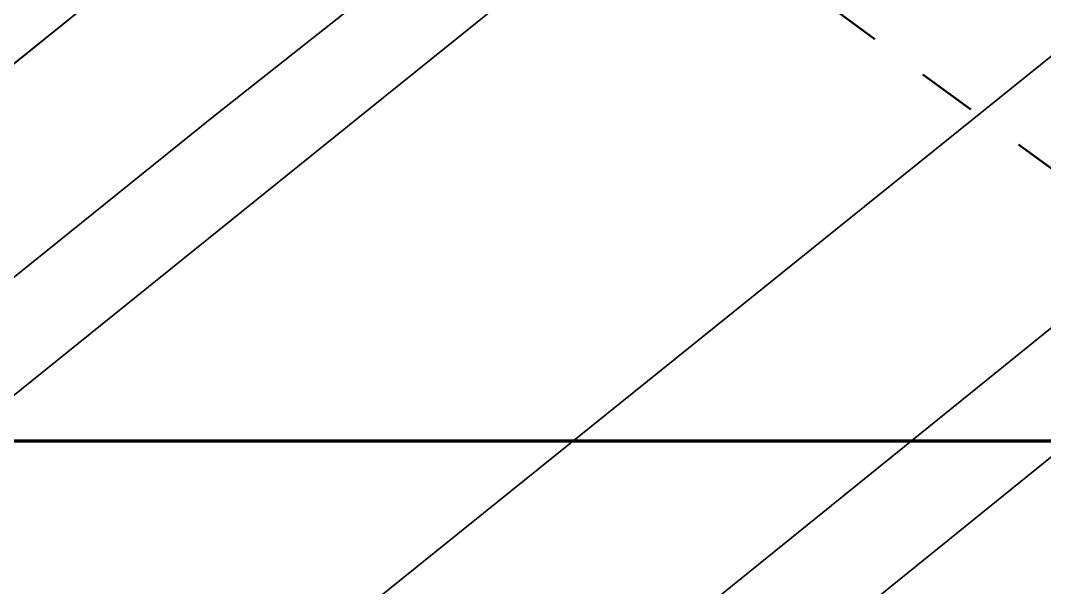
# Model space of a CAD drawing. Header units: metres. Extents: x 7542702 to 7555152, y 5804026 to 5815503.
# Drawn here: x 7544798.7 to 7544971.3, y 5808413.2 to 5808508.8 of the extents above; entities that cross this region are included whole.
import ezdxf

# ---------------------------------------------------------------- set-up
doc = ezdxf.new("R2010")
doc.units = ezdxf.units.M
doc.linetypes.add('4002', pattern=[2, 1, -1])
doc.layers.add('!trafo', color=6, linetype='4002', lineweight=50)
doc.layers.add('Dzialki', color=165, linetype='Continuous')

msp = doc.modelspace()

# ---------------------------------------------------------------- linework, layer by layer
at = {"layer": '!trafo', "ltscale": 10}
msp.add_lwpolyline([(7544322.76, 5809134.51), (7544224.4, 5809031.13), (7545058.88, 5808420.59), (7545132.63, 5808516.69)], close=True, dxfattribs=at)
at = {"layer": 'Defpoints', "color": 4, "lineweight": 70}
msp.add_lwpolyline([(7544722.81, 5808721.27), (7545115.32, 5808721.27), (7545115.32, 5808437.87), (7544722.81, 5808437.87)], close=True, dxfattribs=at)
at = {"layer": 'Dzialki'}
for p, q in [((7544919.23, 5808599.52), (7544577.19, 5808324.01)), ((7544577.19, 5808324.01), (7544919.23, 5808599.52)), ((7544941.54, 5808579.91), (7544831.17, 5808492.57)), ((7544831.17, 5808492.57), (7544941.54, 5808579.91)), ((7544910.66, 5808536.7), (7544857.52, 5808493.93)), ((7544857.52, 5808493.93), (7544910.66, 5808536.7)), ((7544976.38, 5808505.99), (7544645.77, 5808239.92)), ((7544645.77, 5808239.92), (7544976.38, 5808505.99)), ((7545029.23, 5808502.95), (7544668.62, 5808211.45)), ((7544668.62, 5808211.45), (7545029.23, 5808502.95)), ((7544831.17, 5808492.57), (7544593.8, 5808301.62)), ((7544593.8, 5808301.62), (7544831.17, 5808492.57)), ((7544857.52, 5808493.93), (7544603.38, 5808289.32)), ((7544603.38, 5808289.32), (7544857.52, 5808493.93)), ((7545042.45, 5808491.87), (7544679.17, 5808198.26)), ((7544679.17, 5808198.26), (7545042.45, 5808491.87))]:
    msp.add_line(p, q, dxfattribs=at)

doc.saveas('drawing.dxf')
